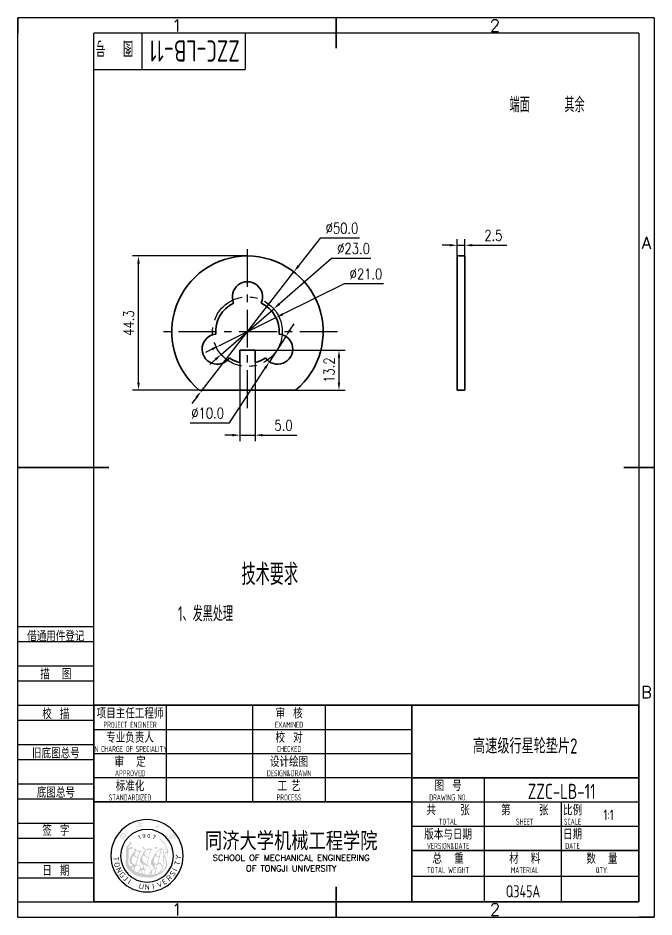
# Model space of a CAD drawing. Header units: millimetres. Extents: x -25 to 185, y -5 to 292.
import ezdxf
from ezdxf.enums import TextEntityAlignment as Align

# ---------------------------------------------------------------- set-up
doc = ezdxf.new("R2010")
doc.units = ezdxf.units.MM
doc.header["$LTSCALE"] = 10
doc.linetypes.add('CENTER', pattern=[2, 1.25, -0.25, 0.25, -0.25])
doc.layers.add('1轮廓实线层', color=7, linetype='Continuous', lineweight=35)
for name, color, linetype in [('2细线层', 4, 'Continuous'), ('3中心线层', 1, 'CENTER'), ('6文字层', 3, 'Continuous'), ('7标注层', 4, 'Continuous'), ('TK', 101, 'Continuous'), ('图框层', 7, 'Continuous')]:
    doc.layers.add(name, color=color, linetype=linetype)
doc.styles.add('PC_TEXTSTYLE', font='isocp.shx', dxfattribs={"width": 0.8, "bigfont": 'hzfs.shx'})
doc.styles.add('ST', font='romanc.shx', dxfattribs={"bigfont": 'st.shx'})
doc.styles.get("Standard").update_dxf_attribs({"font": 'isocp.shx', "width": 0.707, "bigfont": 'hztxt.shx'})
doc.styles.add('TH_GBDIM', font='romans.shx', dxfattribs={"width": 0.8, "bigfont": 'gbcbig.shx'})
doc.dimstyles.new('TH_GBDIM', dxfattribs={"dimtxt": 3.5, "dimasz": 2.5, "dimexe": 2, "dimexo": 0, "dimgap": 1.5, "dimtad": 1, "dimdec": 1, "dimzin": 0, "dimdsep": 46, "dimtxsty": 'TH_GBDIM', "dimcen": 2.5, "dimclrd": 130, "dimclre": 130, "dimclrt": 3, "dimadec": 0, "dimazin": 0, "dimtfac": 0.714286, "dimtdec": 1, "dimtmove": 0, "dimatfit": 3, "dimfxl": 1, "dimtzin": 0, "dimlwd": -1, "dimlwe": -1, "dimarcsym": 0})

# ---------------------------------------------------------------- blocks, each defined once
blk = doc.blocks.new('*D8')
at = {"layer": '7标注层', "color": 130}
for p, q in [((50.76, 213.37), (12.8, 213.37)), ((14.8, 171.57), (14.8, 210.87)), ((34.87, 169.07), (12.8, 169.07))]:
    blk.add_line(p, q, dxfattribs=at)
for points in [[(14.38, 210.87), (15.21, 210.87), (14.8, 213.37)], [(14.38, 171.57), (15.21, 171.57), (14.8, 169.07)]]:
    blk.add_solid(points, dxfattribs=at)
at = {"layer": 'Defpoints', "color": 0}
for p in [(14.8, 213.37), (50.76, 213.37), (34.87, 169.07)]:
    blk.add_point(p, dxfattribs=at)
at = {"layer": '7标注层', "color": 3, "insert": (11.55, 191.22), "char_height": 3.5, "attachment_point": 5, "rotation": 90, "style": 'TH_GBDIM'}
blk.add_mtext('44.3', dxfattribs=at)
blk = doc.blocks.new('*D9')
at = {"layer": '7标注层', "color": 130}
for p, q in [((74.76, 219.3), (67.62, 210.1)), ((87.73, 219.3), (74.76, 219.3)), ((35.43, 168.62), (66.09, 208.12)), ((33.9, 166.65), (32.36, 164.67))]:
    blk.add_line(p, q, dxfattribs=at)
for points in [[(67.29, 210.35), (67.95, 209.84), (66.09, 208.12)], [(33.57, 166.9), (34.23, 166.39), (35.43, 168.62)]]:
    blk.add_solid(points, dxfattribs=at)
at = {"layer": 'Defpoints', "color": 0}
for p in [(66.09, 208.12), (35.43, 168.62)]:
    blk.add_point(p, dxfattribs=at)
at = {"layer": '7标注层', "color": 3, "insert": (81.99, 222.55), "char_height": 3.5, "attachment_point": 5, "style": 'TH_GBDIM'}
blk.add_mtext('{∅50.0}{}{}', dxfattribs=at)
blk = doc.blocks.new('*D10')
at = {"layer": '7标注层', "color": 130}
for p, q in [((78.56, 212.57), (61.32, 197.56)), ((91.53, 212.57), (78.56, 212.57)), ((42.08, 180.82), (59.43, 195.92)), ((40.2, 179.18), (38.31, 177.54))]:
    blk.add_line(p, q, dxfattribs=at)
for points in [[(61.04, 197.88), (61.59, 197.25), (59.43, 195.92)], [(39.92, 179.5), (40.47, 178.87), (42.08, 180.82)]]:
    blk.add_solid(points, dxfattribs=at)
at = {"layer": 'Defpoints', "color": 0}
for p in [(59.43, 195.92), (42.08, 180.82)]:
    blk.add_point(p, dxfattribs=at)
at = {"layer": '7标注层', "color": 3, "insert": (85.8, 215.82), "char_height": 3.5, "attachment_point": 5, "style": 'TH_GBDIM'}
blk.add_mtext('{∅23.0}{}{}', dxfattribs=at)
blk = doc.blocks.new('*D11')
at = {"layer": '7标注层', "color": 130}
for p, q in [((82.68, 204.17), (62.41, 194.14)), ((95.64, 204.17), (82.68, 204.17)), ((41.35, 183.72), (60.17, 193.03)), ((39.11, 182.61), (36.87, 181.5))]:
    blk.add_line(p, q, dxfattribs=at)
for points in [[(62.22, 194.51), (62.59, 193.76), (60.17, 193.03)], [(38.92, 182.98), (39.29, 182.23), (41.35, 183.72)]]:
    blk.add_solid(points, dxfattribs=at)
at = {"layer": 'Defpoints', "color": 0}
for p in [(60.17, 193.03), (41.35, 183.72)]:
    blk.add_point(p, dxfattribs=at)
at = {"layer": '7标注层', "color": 3, "insert": (89.91, 207.42), "char_height": 3.5, "attachment_point": 5, "style": 'TH_GBDIM'}
blk.add_mtext('{∅21.0}{}{}', dxfattribs=at)
blk = doc.blocks.new('*D12')
at = {"layer": '7标注层', "color": 130}
for p, q in [((64.8, 188.91), (66.17, 191.01)), ((63.44, 186.81), (57.99, 178.43)), ((44.87, 158.23), (56.63, 176.33)), ((31.9, 158.23), (44.87, 158.23))]:
    blk.add_line(p, q, dxfattribs=at)
for points in [[(64.45, 189.14), (65.15, 188.68), (63.44, 186.81)], [(56.28, 176.56), (56.98, 176.11), (57.99, 178.43)]]:
    blk.add_solid(points, dxfattribs=at)
at = {"layer": 'Defpoints', "color": 0}
for p in [(63.44, 186.81), (57.99, 178.43)]:
    blk.add_point(p, dxfattribs=at)
at = {"layer": '7标注层', "color": 3, "insert": (37.63, 161.48), "char_height": 3.5, "attachment_point": 5, "style": 'TH_GBDIM'}
blk.add_mtext('{∅10.0}{}{}', dxfattribs=at)
blk = doc.blocks.new('*D13')
at = {"layer": '7标注层', "color": 130}
for p, q in [((50.76, 182.27), (82.98, 182.27)), ((80.98, 179.77), (80.98, 171.57)), ((66.65, 169.07), (82.98, 169.07))]:
    blk.add_line(p, q, dxfattribs=at)
for points in [[(80.56, 179.77), (81.39, 179.77), (80.98, 182.27)], [(80.56, 171.57), (81.39, 171.57), (80.98, 169.07)]]:
    blk.add_solid(points, dxfattribs=at)
at = {"layer": 'Defpoints', "color": 0}
for p in [(50.76, 182.27), (66.65, 169.07), (80.98, 169.07)]:
    blk.add_point(p, dxfattribs=at)
at = {"layer": '7标注层', "color": 3, "insert": (77.73, 175.67), "char_height": 3.5, "attachment_point": 5, "rotation": 90, "style": 'TH_GBDIM'}
blk.add_mtext('13.2', dxfattribs=at)
blk = doc.blocks.new('*D14')
at = {"layer": '7标注层', "color": 130}
for p, q in [((48.26, 178.17), (48.26, 152.18)), ((53.26, 178.17), (53.26, 152.18)), ((45.76, 154.18), (43.26, 154.18)), ((48.26, 154.18), (53.26, 154.18)), ((55.76, 154.18), (67.12, 154.18))]:
    blk.add_line(p, q, dxfattribs=at)
for points in [[(45.76, 154.6), (45.76, 153.77), (48.26, 154.18)], [(55.76, 154.6), (55.76, 153.77), (53.26, 154.18)]]:
    blk.add_solid(points, dxfattribs=at)
at = {"layer": 'Defpoints', "color": 0}
for p in [(48.26, 178.17), (53.26, 178.17), (53.26, 154.18)]:
    blk.add_point(p, dxfattribs=at)
at = {"layer": '7标注层', "color": 3, "insert": (62.69, 157.43), "char_height": 3.5, "attachment_point": 5, "style": 'TH_GBDIM'}
blk.add_mtext('5.0', dxfattribs=at)
blk = doc.blocks.new('PC_TITLE_BLOCK')
at = {"layer": 'TK'}
h = blk.add_hatch(color=256, dxfattribs=at)
h.paths.add_polyline_path([(-154.97, 22.33), (-154.91, 22.25), (-154.81, 22.21), (-154.7, 22.24), (-154.62, 22.29), (-154.57, 22.31), (-154.47, 22.22), (-154.35, 22.08), (-154.29, 22.03), (-154.21, 21.93), (-154.16, 21.9), (-154.05, 21.76), (-153.94, 21.65), (-153.85, 21.53), (-153.73, 21.41), (-153.67, 21.32), (-153.52, 21.18), (-153.59, 21.16), (-153.68, 21.13), (-153.62, 21.04), (-153.55, 20.98), (-153.44, 20.93), (-153.33, 20.92), (-153.27, 20.93), (-153.27, 21.06), (-153.3, 21.13), (-153.33, 21.18), (-153.41, 21.24), (-153.49, 21.34), (-153.54, 21.38), (-153.63, 21.47), (-153.7, 21.56), (-153.79, 21.64), (-153.87, 21.73), (-153.75, 21.73), (-153.64, 21.73), (-153.53, 21.73), (-153.58, 21.68), (-153.57, 21.66), (-153.33, 21.59), (-153.3, 21.57), (-153.18, 21.58), (-153.13, 21.57), (-153.07, 21.59), (-152.95, 21.57), (-152.9, 21.6), (-152.88, 21.65), (-152.88, 21.73), (-152.91, 21.77), (-153, 21.87), (-153.11, 21.97), (-153.14, 22), (-153.22, 22.05), (-153.28, 22.11), (-153.35, 22.13), (-153.4, 22.12), (-153.4, 22.18), (-153.38, 22.23), (-153.4, 22.27), (-153.46, 22.32), (-153.49, 22.38), (-153.53, 22.42), (-153.57, 22.45), (-153.61, 22.51), (-153.67, 22.53), (-153.74, 22.49), (-153.73, 22.44), (-153.8, 22.37), (-153.87, 22.35), (-153.9, 22.34), (-153.95, 22.33), (-154.07, 22.26), (-154.07, 22.2), (-154.02, 22.17), (-153.92, 22.23), (-153.83, 22.24), (-153.77, 22.26), (-153.63, 22.27), (-153.58, 22.24), (-153.55, 22.2), (-153.59, 22.12), (-153.72, 22.16), (-153.8, 22.13), (-153.88, 22.13), (-153.93, 22.11), (-154.01, 22.06), (-154.01, 22.01), (-153.98, 21.99), (-153.86, 21.95), (-153.81, 21.92), (-153.7, 21.91), (-153.57, 21.92), (-153.53, 21.94), (-153.46, 21.99), (-153.44, 22.02), (-153.42, 22.04), (-153.37, 22.02), (-153.3, 21.97), (-153.22, 21.92), (-153.18, 21.92), (-153.13, 21.86), (-153.13, 21.81), (-153.14, 21.77), (-153.2, 21.73), (-153.32, 21.75), (-153.35, 21.74), (-153.37, 21.76), (-153.36, 21.83), (-153.35, 21.85), (-153.36, 21.88), (-153.51, 21.82), (-153.69, 21.81), (-153.9, 21.76), (-153.93, 21.8), (-154.04, 21.88), (-154.13, 21.97), (-154.18, 22.05), (-154.25, 22.15), (-154.33, 22.26), (-154.14, 22.38), (-153.93, 22.5), (-153.87, 22.55), (-153.71, 22.62), (-153.7, 22.65), (-153.68, 22.72), (-153.69, 22.75), (-153.75, 22.76), (-153.84, 22.71), (-154.04, 22.59), (-154.22, 22.44), (-154.31, 22.38), (-154.38, 22.32), (-154.45, 22.38), (-154.4, 22.41), (-154.37, 22.44), (-154.39, 22.55), (-154.47, 22.63), (-154.49, 22.66), (-154.52, 22.65), (-154.54, 22.6), (-154.64, 22.53), (-154.76, 22.49), (-154.86, 22.45), (-154.93, 22.39)])
h.paths.add_polyline_path([(-154.41, 21.08), (-154.38, 21.13), (-154.37, 21.2), (-154.22, 21.19), (-154.14, 21.18), (-154.07, 21.2), (-154.04, 21.28), (-154.05, 21.36), (-154.08, 21.43), (-154.12, 21.49), (-154.21, 21.54), (-154.24, 21.57), (-154.35, 21.65), (-154.42, 21.73), (-154.48, 21.81), (-154.53, 21.86), (-154.58, 21.88), (-154.65, 21.84), (-154.72, 21.8), (-154.75, 21.75), (-154.73, 21.71), (-154.67, 21.66), (-154.6, 21.64), (-154.47, 21.55), (-154.32, 21.45), (-154.31, 21.41), (-154.37, 21.35), (-154.41, 21.32), (-154.52, 21.31), (-154.59, 21.27), (-154.69, 21.37), (-154.77, 21.43), (-154.82, 21.5), (-154.86, 21.54), (-154.91, 21.61), (-154.98, 21.68), (-155.07, 21.71), (-155.11, 21.69), (-155.1, 21.59), (-155.05, 21.48), (-154.94, 21.41), (-154.83, 21.34), (-154.72, 21.21), (-154.65, 21.13), (-154.69, 21.07), (-154.79, 20.99), (-154.91, 20.95), (-155.03, 20.95), (-155.2, 21.03), (-155.23, 21.07), (-155.33, 21.26), (-155.34, 21.27), (-155.41, 21.1), (-155.47, 21.05), (-155.36, 20.94), (-155.24, 20.88), (-155.08, 20.81), (-154.95, 20.77), (-154.76, 20.78), (-154.66, 20.85), (-154.55, 20.96), (-154.38, 20.77), (-154.34, 20.7), (-154.28, 20.65), (-154.23, 20.67), (-154.16, 20.77), (-154.18, 20.83), (-154.27, 20.92), (-154.37, 21.04)])
h.paths.add_polyline_path([(-158.63, 24.05), (-158.62, 24.13), (-158.65, 24.27), (-158.71, 24.35), (-158.77, 24.4), (-158.83, 24.42), (-158.89, 24.42), (-158.94, 24.3), (-158.93, 24.23), (-158.92, 24.09), (-158.84, 23.97), (-158.8, 23.95), (-158.68, 23.97), (-158.66, 24)])
h.paths.add_polyline_path([(-159.69, 24.57), (-159.78, 24.54), (-159.83, 24.52), (-159.86, 24.51), (-159.86, 24.49), (-159.83, 24.46), (-159.76, 24.46), (-159.65, 24.46), (-159.46, 24.5), (-159.35, 24.5), (-159.24, 24.55), (-159.12, 24.65), (-159.04, 24.73), (-158.93, 24.83), (-158.87, 24.79), (-158.65, 24.7), (-158.61, 24.67), (-158.5, 24.65), (-158.43, 24.63), (-158.37, 24.64), (-158.33, 24.7), (-158.32, 24.73), (-158.33, 24.77), (-158.37, 24.8), (-158.44, 24.82), (-158.58, 24.87), (-158.71, 24.91), (-158.78, 24.96), (-158.82, 24.98), (-158.75, 25.04), (-158.67, 25.14), (-158.56, 25.24), (-158.45, 25.33), (-158.35, 25.39), (-158.31, 25.43), (-158.29, 25.5), (-158.29, 25.57), (-158.32, 25.61), (-158.35, 25.64), (-158.43, 25.62), (-158.47, 25.63), (-158.56, 25.59), (-158.79, 25.36), (-158.87, 25.27), (-159.02, 25.09), (-159.15, 25.14), (-159.4, 25.23), (-159.44, 25.23), (-159.5, 25.21), (-159.58, 25.2), (-159.62, 25.18), (-159.63, 25.14), (-159.6, 25.1), (-159.56, 25.08), (-159.47, 25.08), (-159.37, 25.04), (-159.17, 24.96), (-159.29, 24.84), (-159.46, 24.72), (-159.6, 24.64)])
h.paths.add_polyline_path([(-166.11, 24.97), (-166.1, 24.99), (-166.06, 24.99), (-165.99, 24.93), (-165.92, 24.79), (-165.9, 24.66), (-165.85, 24.43), (-165.77, 24.15), (-165.74, 23.99), (-165.71, 23.9), (-165.71, 23.81), (-165.74, 23.72), (-165.8, 23.71), (-165.86, 23.78), (-165.91, 23.86), (-165.94, 23.94), (-165.93, 24.05), (-165.92, 24.19), (-165.98, 24.44), (-166.02, 24.65), (-166.06, 24.74), (-166.08, 24.87)])
h.paths.add_polyline_path([(-166.1, 25.83), (-166.15, 25.79), (-166.17, 25.75), (-166.15, 25.69), (-166.06, 25.57), (-166.01, 25.55), (-165.96, 25.57), (-165.92, 25.64), (-165.94, 25.71), (-165.99, 25.76)])
h.paths.add_polyline_path([(-165.18, 25.17), (-165.18, 25.27), (-165.21, 25.37), (-165.13, 25.5), (-165.05, 25.58), (-165.01, 25.45), (-165.01, 25.34), (-165.06, 25.28), (-165.01, 25.23), (-164.95, 25.25), (-164.91, 25.31), (-164.86, 25.42), (-164.85, 25.57), (-164.86, 25.65), (-164.92, 25.77), (-164.94, 25.77), (-164.96, 25.76), (-164.96, 25.85), (-164.93, 25.92), (-164.91, 26.02), (-164.87, 26.09), (-164.83, 26.17), (-164.79, 26.23), (-164.79, 26.29), (-164.86, 26.27), (-165.05, 26.2), (-165.1, 26.19), (-165.09, 26.26), (-165.08, 26.32), (-165.1, 26.38), (-165.13, 26.39), (-165.3, 26.32), (-165.36, 26.31), (-165.41, 26.28), (-165.42, 26.17), (-165.46, 26.08), (-165.48, 25.98), (-165.51, 25.94), (-165.51, 25.9), (-165.57, 25.84), (-165.57, 25.8), (-165.52, 25.8), (-165.43, 25.89), (-165.3, 26.03), (-165.17, 26.12), (-165.07, 26.14), (-165.04, 26.09), (-165.08, 25.93), (-165.08, 25.86), (-165.11, 25.79), (-165.1, 25.71), (-165.08, 25.65), (-165.06, 25.6), (-165.19, 25.49), (-165.25, 25.44), (-165.29, 25.53), (-165.36, 25.57), (-165.45, 25.55), (-165.51, 25.52), (-165.54, 25.45), (-165.42, 25.46), (-165.38, 25.42), (-165.36, 25.35), (-165.49, 25.13), (-165.57, 24.9), (-165.62, 24.72), (-165.62, 24.63), (-165.57, 24.6), (-165.51, 24.6), (-165.43, 24.64), (-165.33, 24.76), (-165.22, 24.96)])
h.paths.add_polyline_path([(-164.75, 25.85), (-164.82, 25.83), (-164.85, 25.83), (-164.9, 25.81), (-164.86, 25.87), (-164.8, 25.92), (-164.67, 26.07), (-164.65, 26.09), (-164.63, 26.14), (-164.57, 26.17), (-164.54, 26.16), (-164.54, 26.09), (-164.57, 26.02), (-164.58, 25.97), (-164.65, 25.89), (-164.65, 25.85), (-164.6, 25.74), (-164.54, 25.65), (-164.5, 25.63), (-164.44, 25.65), (-164.41, 25.69), (-164.37, 25.71), (-164.37, 25.64), (-164.39, 25.58), (-164.39, 25.53), (-164.43, 25.49), (-164.49, 25.48), (-164.54, 25.5), (-164.61, 25.56), (-164.68, 25.68)])
h.paths.add_polyline_path([(-165.31, 25.08), (-165.35, 25.01), (-165.36, 24.97), (-165.41, 24.95), (-165.43, 25.01), (-165.38, 25.15), (-165.35, 25.21)], flags=16)
h.paths.add_polyline_path([(-166.09, 25.37), (-166.11, 25.42), (-166.1, 25.44), (-166.07, 25.46), (-165.95, 25.35), (-165.93, 25.31), (-165.94, 25.28), (-165.98, 25.24), (-165.98, 25.21), (-166.01, 25.15), (-166.05, 25.11), (-166.09, 25.1), (-166.12, 25.13), (-166.12, 25.19), (-166.1, 25.27)])
h.paths.add_polyline_path([(-164.04, 25.2), (-164.13, 25.32), (-164.24, 25.35), (-164.32, 25.38), (-164.42, 25.34), (-164.48, 25.28), (-164.47, 25.15), (-164.49, 25.06), (-164.56, 24.89), (-164.62, 25.05), (-164.68, 25.08), (-164.74, 25.06), (-164.81, 25.03), (-164.82, 24.97), (-164.94, 24.85), (-164.93, 24.95), (-164.95, 25.03), (-165, 25.08), (-165.03, 25.08), (-165.07, 25.03), (-165.1, 24.94), (-165.1, 24.85), (-165.08, 24.75), (-165.08, 24.65), (-165.05, 24.53), (-164.99, 24.39), (-164.93, 24.34), (-164.89, 24.3), (-164.87, 24.31), (-164.82, 24.36), (-164.81, 24.4), (-164.88, 24.58), (-164.91, 24.68), (-164.91, 24.76), (-164.86, 24.82), (-164.8, 24.86), (-164.72, 24.81), (-164.66, 24.73), (-164.6, 24.7), (-164.57, 24.7), (-164.56, 24.76), (-164.51, 24.82), (-164.49, 24.91), (-164.45, 24.97), (-164.46, 25.05), (-164.43, 25.15), (-164.37, 25.22), (-164.32, 25.22), (-164.25, 25.18), (-164.2, 25.1), (-164.15, 24.95), (-164.13, 24.83), (-164.14, 24.68), (-164.18, 24.51), (-164.08, 24.66), (-164.03, 24.82), (-163.98, 24.97), (-163.98, 25.08)])
h.paths.add_polyline_path([(-164.23, 25.76), (-164.3, 25.77), (-164.36, 25.75), (-164.42, 25.77), (-164.5, 25.81), (-164.47, 25.89), (-164.47, 25.96), (-164.4, 26.04), (-164.3, 26.08), (-164.27, 26.09), (-164.24, 26.06), (-164.24, 26.01), (-164.32, 25.86), (-164.28, 25.86), (-164.04, 25.88), (-163.95, 25.88), (-163.69, 25.95), (-163.57, 26), (-163.6, 25.87), (-163.64, 25.82), (-163.68, 25.75), (-163.72, 25.73), (-163.95, 25.75), (-164.08, 25.74)])
h.paths.add_polyline_path([(-170.32, 21.92), (-170.32, 21.96), (-170.37, 22.02), (-170.47, 21.99), (-170.54, 21.92), (-170.59, 21.87), (-170.62, 21.84), (-170.65, 21.77), (-170.63, 21.72), (-170.58, 21.68), (-170.46, 21.73), (-170.38, 21.82), (-170.34, 21.89)], flags=17)
h.paths.add_polyline_path([(-171.02, 21.59), (-171.05, 21.67), (-171, 21.73), (-170.77, 22.04), (-170.74, 22.09), (-170.66, 22.17), (-170.58, 22.27), (-170.55, 22.33), (-170.49, 22.41), (-170.42, 22.46), (-170.36, 22.47), (-170.25, 22.48), (-170.18, 22.48), (-170.09, 22.43), (-169.89, 22.29), (-169.7, 22.14), (-169.6, 22.02), (-169.54, 21.94), (-169.5, 21.85), (-169.47, 21.78), (-169.49, 21.7), (-169.53, 21.62), (-169.63, 21.55), (-169.36, 21.46), (-169.32, 21.57), (-169.33, 21.77), (-169.33, 21.89), (-169.4, 22.04), (-169.49, 22.21), (-169.64, 22.37), (-169.8, 22.51), (-169.95, 22.64), (-170.12, 22.74), (-170.26, 22.8), (-170.39, 22.8), (-170.48, 22.79), (-170.58, 22.74), (-170.66, 22.65), (-170.68, 22.51), (-170.74, 22.43), (-170.83, 22.32), (-170.9, 22.18), (-170.94, 22.14), (-170.99, 22.08), (-171.05, 22.04), (-171.14, 21.97), (-171.17, 21.91), (-171.2, 21.86), (-171.23, 21.83), (-171.29, 21.83), (-171.36, 21.81), (-171.43, 21.68), (-171.4, 21.62), (-171.29, 21.47), (-171.08, 21.22), (-170.78, 20.92), (-170.55, 20.69), (-170.39, 20.53), (-170.33, 20.49), (-170.27, 20.47), (-170.18, 20.47), (-170.13, 20.48), (-170.09, 20.51), (-170.07, 20.55), (-170.1, 20.58), (-170.16, 20.65), (-170.29, 20.77), (-170.64, 21.12), (-170.82, 21.32)])
h.paths.add_polyline_path([(-170.15, 21.16), (-170.06, 21.25), (-170.05, 21.3), (-170.08, 21.35), (-170.11, 21.35), (-170.22, 21.43), (-170.16, 21.5), (-170.09, 21.44), (-170.01, 21.42), (-169.93, 21.42), (-169.9, 21.44), (-169.86, 21.5), (-169.87, 21.58), (-169.86, 21.62), (-169.84, 21.71), (-169.84, 21.76), (-169.95, 21.74), (-170.01, 21.73), (-170.13, 21.82), (-170.16, 21.74), (-170.22, 21.67), (-170.31, 21.56), (-170.34, 21.48), (-170.37, 21.49), (-170.42, 21.45), (-170.47, 21.34), (-170.46, 21.3), (-170.37, 21.23), (-170.27, 21.16), (-170.2, 21.14)], flags=17)
edge = h.paths.add_edge_path()
edge.add_line((-168.19, 19.7), (-168.21, 20.01))
h = blk.add_hatch(color=256, dxfattribs=at)
h.paths.add_polyline_path([(-155.34, 16.67), (-155.35, 16.87), (-155.39, 17.23), (-155.67, 17.44), (-155.8, 17.73), (-155.9, 18.12), (-156.08, 18.57), (-156.23, 18.86), (-156.45, 19.26), (-156.9, 19.76), (-157.17, 20.06), (-157.51, 20.26), (-157.66, 20.51), (-158.04, 20.82), (-158.36, 20.94), (-158.45, 20.85), (-158.43, 20.83), (-157.97, 20.46), (-157.64, 20.14), (-157.18, 19.73), (-156.79, 19.3), (-156.47, 18.88), (-156.21, 18.44), (-156.16, 18.17), (-156.02, 17.86), (-156.09, 17.57), (-156.35, 17.45), (-156.73, 17.16), (-157, 16.85), (-157.13, 16.45), (-157.19, 15.81), (-157.16, 15.49), (-157.12, 15.07), (-157.07, 14.56), (-157.14, 14.23), (-156.99, 13.52), (-157.04, 12.94), (-157.02, 12.84), (-157.04, 12.53), (-157.05, 12.37), (-157.05, 12.2), (-157.2, 12.02), (-157.31, 12.03), (-157.4, 12.12), (-157.66, 12.59), (-157.9, 12.91), (-158.62, 12.82), (-158.57, 13.22), (-158.52, 13.59), (-158.44, 13.9), (-158.16, 14.81), (-158.03, 15.66), (-157.92, 15.97), (-157.83, 16.15), (-157.73, 16.43), (-157.79, 16.64), (-157.76, 16.67), (-157.66, 16.78), (-157.69, 16.87), (-157.58, 17.16), (-157.37, 17.37), (-157.53, 17.68), (-158.03, 17.58), (-158.39, 17.34), (-158.83, 16.95), (-159.16, 16.7), (-159.62, 16.12), (-160.03, 15.45), (-160.27, 14.96), (-160.53, 14.47), (-160.81, 14.07), (-161.01, 13.49), (-161.08, 13.04), (-161.05, 12.99), (-161.03, 12.57), (-160.9, 12.05), (-160.58, 11.93), (-160.47, 11.64), (-160.31, 11.46), (-160.22, 11.26), (-160.13, 11.1), (-160.3, 10.9), (-160.54, 10.6), (-160.77, 10.42), (-160.99, 10.39), (-161.14, 10.76), (-161.48, 11.57), (-161.95, 11.98), (-162.31, 12.21), (-162.36, 12.46), (-161.98, 13.64), (-161.67, 14.94), (-161.47, 15.66), (-161.39, 15.97), (-161.17, 16.71), (-161.22, 17.09), (-161.08, 17.13), (-160.83, 17.18), (-160.63, 17.35), (-160.74, 17.61), (-161.07, 17.59), (-161.37, 17.57), (-161.71, 17.64), (-162.27, 17.54), (-162.86, 17.33), (-162.81, 17.32), (-163.22, 16.87), (-163.35, 16.71), (-163.68, 16.26), (-163.93, 15.71), (-164.11, 15.35), (-164.43, 14.76), (-164.68, 14.19), (-164.71, 13.76), (-164.68, 13.27), (-164.44, 12.78), (-164.08, 12.72), (-164.03, 12.57), (-163.94, 12.37), (-163.84, 12), (-163.81, 11.63), (-163.81, 11.44), (-163.96, 11.1), (-164.37, 11.03), (-164.5, 11.28), (-164.59, 11.71), (-164.85, 12.13), (-165.49, 12.23), (-165.81, 12.28), (-165.91, 12.5), (-165.81, 12.91), (-165.59, 13.5), (-165.45, 13.99), (-165.22, 14.8), (-164.99, 15.51), (-164.71, 16.46), (-164.27, 16.55), (-164.08, 16.64), (-164.13, 16.81), (-164.57, 16.94), (-165.44, 16.95), (-165.82, 16.95), (-166, 17.38), (-166.27, 17.66), (-166.7, 17.51), (-166.59, 17.18), (-166.33, 16.86), (-166.47, 16.61), (-166.86, 16.37), (-167.28, 15.82), (-167.61, 15.3), (-167.78, 14.91), (-168.04, 14.27), (-168.13, 13.87), (-168.13, 13.37), (-168.1, 12.99), (-168.02, 12.72), (-167.76, 12.55), (-167.5, 12.4), (-167.22, 12.19), (-167.19, 11.95), (-167.38, 11.8), (-167.8, 11.77), (-168.01, 11.63), (-168.19, 11.96), (-168.62, 12.86), (-168.6, 13.66), (-168.44, 14.88), (-168.43, 14.86), (-168.46, 15.73), (-168.47, 16.51), (-168.37, 16.98), (-168.18, 17.35), (-168.15, 17.39), (-167.91, 17.61), (-167.83, 17.63), (-167.62, 17.55), (-167.28, 17.34), (-167.27, 17.34), (-167.1, 17.52), (-167.19, 17.99), (-167.44, 18.19), (-168.08, 18.04), (-168.35, 17.7), (-168.63, 17.68), (-168.57, 17.96), (-168.39, 18.35), (-168.1, 18.67), (-167.74, 18.98), (-167.52, 19.39), (-167.69, 19.73), (-168.21, 20.01), (-168.19, 19.7), (-168.04, 19.51), (-168.15, 19.26), (-168.35, 19.02), (-168.76, 18.71), (-169.1, 18.35), (-169.28, 17.96), (-169.35, 17.08), (-169.28, 16.11), (-169.35, 14.85), (-169.45, 12.36), (-169.31, 11.95), (-168.92, 11.15), (-168.28, 10.44), (-167.62, 9.9), (-167.38, 9.57), (-166.73, 9.07), (-166.49, 9.01), (-166.13, 8.83), (-165.87, 8.69), (-165.32, 8.5), (-164.79, 8.37), (-164.38, 8.26), (-164, 8.18), (-163.81, 8.07), (-163.25, 8.09), (-162.75, 8.06), (-162.38, 8.09), (-161.99, 8.06), (-161.6, 8.05), (-161.18, 8.04), (-160.67, 8.14), (-159.93, 8.3), (-159.62, 8.41), (-159.18, 8.62), (-158.91, 8.62), (-158.74, 8.82), (-158.38, 8.97), (-158.08, 9.21), (-157.7, 9.44), (-157.46, 9.53), (-157.21, 9.81), (-157.03, 10.07), (-156.99, 10.07), (-156.54, 10.51), (-156.34, 10.75), (-156.17, 10.99), (-156, 11.36), (-155.99, 11.37), (-155.84, 11.67), (-155.72, 12.34), (-155.8, 13.04), (-155.91, 13.57), (-156.09, 14.02), (-156.31, 14.7), (-156.41, 15.08), (-156.44, 15.36), (-156.39, 15.51), (-156.36, 15.82), (-156.24, 16.11), (-156.04, 16.22), (-155.88, 16.27), (-155.71, 16.23), (-155.58, 15.92), (-155.62, 15.59), (-155.57, 15.16), (-155.53, 15.11), (-155.43, 15.54), (-155.46, 15.98), (-155.48, 16.49)])
h.paths.add_polyline_path([(-156.03, 16.6), (-156.46, 16.23), (-156.52, 16.06), (-156.57, 15.76), (-156.68, 15.51), (-156.62, 15.15), (-156.63, 14.84), (-156.73, 14.7), (-156.86, 14.56), (-156.84, 14.71), (-156.84, 14.77), (-156.83, 15.11), (-156.93, 15.39), (-156.94, 15.49), (-157.02, 15.56), (-156.94, 15.7), (-156.94, 15.98), (-156.84, 16.16), (-156.83, 16.11), (-156.72, 16.23), (-156.91, 16.47), (-156.83, 16.73), (-156.7, 16.95), (-156.5, 17.18), (-156.28, 17.3), (-156.01, 17.35), (-155.87, 17.23), (-155.77, 16.94)], flags=16)
h.paths.add_polyline_path([(-157.84, 16.83), (-158.07, 16.43), (-158.1, 16.13), (-158.25, 15.69), (-158.26, 15.43), (-158.34, 15.3), (-158.56, 15.1), (-159.07, 15.12), (-159.35, 15.54), (-159.39, 15.99), (-158.99, 16.58), (-158.62, 16.91), (-158.26, 17.12), (-157.97, 17.17), (-157.87, 16.98)], flags=16)
h.paths.add_polyline_path([(-156.63, 14.61), (-156.57, 14.51), (-156.48, 14.23), (-156.36, 13.95), (-156.33, 13.68), (-156.23, 13.33), (-156.18, 13.07), (-156.14, 12.72), (-156.11, 12.35), (-156.09, 12.13), (-156.27, 11.71), (-156.43, 11.31), (-156.64, 10.99), (-156.86, 10.63), (-157.06, 10.46), (-157.28, 10.2), (-157.46, 10.11), (-157.65, 10.03), (-157.77, 10.12), (-157.75, 10.2), (-157.62, 10.29), (-157.47, 10.54), (-157.4, 10.68), (-157.26, 10.93), (-157.17, 11.09), (-157.09, 11.19), (-157.11, 11.42), (-157, 11.56), (-156.99, 11.73), (-156.87, 12.03), (-156.85, 12.22), (-156.85, 12.54), (-156.82, 12.77), (-156.76, 12.98), (-156.79, 13.25), (-156.73, 13.59), (-156.74, 13.66), (-156.87, 14.04), (-156.84, 14.2), (-156.87, 14.5), (-156.75, 14.59)], flags=16)
h.paths.add_polyline_path([(-158.52, 14.82), (-158.51, 14.6), (-158.55, 14.26), (-158.67, 14.12), (-158.64, 13.9), (-158.78, 13.54), (-158.91, 12.95), (-158.89, 12.72), (-159.3, 12.6), (-159.68, 12.62), (-159.97, 12.75), (-160.09, 13.06), (-160.12, 13.39), (-160.18, 13.79), (-160.05, 14.17), (-160.13, 14.38), (-160.04, 14.43), (-159.9, 14.73), (-159.76, 15.04), (-159.61, 15.14), (-159.21, 14.93), (-158.93, 14.88), (-158.61, 14.89)], flags=16)
h.paths.add_polyline_path([(-157.92, 12.45), (-157.71, 12.16), (-157.53, 11.85), (-157.24, 11.79), (-157.17, 11.55), (-157.19, 11.48), (-157.39, 11.19), (-157.48, 11.08), (-157.61, 10.9), (-157.72, 10.6), (-157.97, 10.29), (-158.25, 10), (-158.53, 9.7), (-158.94, 9.42), (-159.19, 9.28), (-159.51, 9.24), (-159.64, 9.37), (-159.55, 9.65), (-159.49, 9.91), (-159.45, 10.25), (-159.34, 10.63), (-159.28, 10.88), (-159.16, 11.15), (-159.08, 11.51), (-159.1, 11.52), (-158.92, 11.94), (-159.12, 12.03), (-159.22, 11.78), (-159.26, 11.6), (-159.37, 11.27), (-159.55, 11.19), (-159.71, 11.29), (-159.88, 11.32), (-159.85, 11.41), (-159.92, 11.58), (-159.85, 11.64), (-159.87, 11.82), (-159.83, 12.05), (-159.63, 12.26), (-159.37, 12.32), (-159.11, 12.16), (-158.79, 12.27), (-158.43, 12.45), (-158.1, 12.49)], flags=16)
h.paths.add_polyline_path([(-161.29, 16.98), (-161.37, 16.82), (-161.38, 16.71), (-161.56, 16.17), (-161.72, 15.56), (-161.83, 15.13), (-161.89, 14.79), (-161.97, 14.72), (-162.13, 14.74), (-162.39, 14.84), (-162.7, 15.07), (-162.94, 15.35), (-163.22, 15.69), (-163.31, 15.98), (-163.34, 16.05), (-163.51, 16.09), (-163.6, 16.15), (-163.5, 16.22), (-163.34, 16.15), (-163.25, 16.21), (-163.1, 16.37), (-162.84, 16.71), (-162.7, 16.95), (-162.61, 17.12), (-162.31, 17.14), (-162.01, 17.24), (-161.64, 17.26), (-161.38, 17.2)], flags=16)
h.paths.add_polyline_path([(-162.05, 14.45), (-162.04, 14.25), (-162.12, 13.94), (-162.24, 13.51), (-162.37, 13.13), (-162.55, 12.59), (-162.91, 12.65), (-163.24, 12.88), (-163.61, 13.24), (-163.75, 13.57), (-163.82, 13.94), (-163.96, 14.19), (-163.94, 14.53), (-163.87, 14.83), (-163.88, 15.08), (-163.68, 15.31), (-163.53, 15.27), (-163.24, 15.12), (-162.77, 14.87), (-162.52, 14.72)], flags=16)
h.paths.add_polyline_path([(-159.56, 10.85), (-159.62, 10.53), (-159.69, 10.27), (-159.68, 10.05), (-159.8, 9.82), (-159.77, 9.64), (-159.87, 9.47), (-159.91, 9.24), (-160.01, 9.15), (-160.2, 9.03), (-160.54, 9.02), (-160.79, 9.2), (-160.75, 9.47), (-160.78, 9.7), (-160.86, 9.82), (-160.78, 10.16), (-160.57, 10.24), (-160.47, 10.44), (-160.16, 10.75), (-160.15, 10.9), (-159.79, 10.94)], flags=16)
h.paths.add_polyline_path([(-161.61, 11.47), (-161.49, 11.19), (-161.41, 10.89), (-161.25, 10.47), (-161.16, 10.13), (-161.24, 9.95), (-161.45, 9.76), (-161.7, 9.6), (-161.88, 9.36), (-161.92, 9.03), (-161.99, 9.01), (-162.32, 9.02), (-162.76, 9.05), (-163.22, 9.18), (-163.24, 9.46), (-163.17, 9.63), (-163.09, 9.93), (-163.02, 10.42), (-162.9, 10.69), (-162.7, 11.41), (-162.63, 11.69), (-162.51, 11.86), (-162.28, 11.86), (-162.14, 11.73), (-161.95, 11.69), (-161.84, 11.62)], flags=16)
h.paths.add_polyline_path([(-162.59, 11.99), (-162.71, 11.88), (-162.67, 11.72), (-162.79, 11.51), (-162.92, 11.3), (-162.89, 11.18), (-162.92, 11.01), (-163.03, 10.97), (-163.05, 10.86), (-163.08, 10.79), (-163.29, 10.92), (-163.45, 11.12), (-163.4, 11.27), (-163.46, 11.44), (-163.46, 11.55), (-163.52, 11.72), (-163.58, 11.88), (-163.73, 12.1), (-163.65, 12.28), (-163.39, 12.37), (-163.13, 12.33), (-163.05, 12.25), (-162.75, 12.12)], flags=16)
h.paths.add_polyline_path([(-161.07, 9.43), (-161.02, 9.23), (-160.94, 9.07), (-160.99, 9.01), (-161.13, 8.99), (-161.33, 8.98), (-161.62, 9.06), (-161.66, 9.22), (-161.58, 9.37), (-161.46, 9.39), (-161.37, 9.44), (-161.21, 9.51)], flags=16)
h.paths.add_polyline_path([(-164.98, 16.32), (-165.02, 16.15), (-165.12, 15.82), (-165.23, 15.54), (-165.27, 15.34), (-165.48, 14.99), (-165.61, 14.89), (-165.91, 14.86), (-166.18, 15.05), (-166.38, 15.32), (-166.45, 15.55), (-166.42, 15.92), (-166.27, 16.27), (-166.13, 16.5), (-166.01, 16.62), (-166.03, 16.67), (-165.96, 16.77), (-165.8, 16.81), (-165.58, 16.7), (-165.29, 16.58), (-165.04, 16.48), (-165.03, 16.37)], flags=16)
h.paths.add_polyline_path([(-163.16, 10.28), (-163.24, 10.1), (-163.16, 10.01), (-163.24, 9.9), (-163.4, 9.56), (-163.45, 9.28), (-163.68, 9.17), (-163.84, 9.35), (-163.88, 9.56), (-164.01, 9.85), (-164.11, 10.03), (-164.26, 10.38), (-164.17, 10.47), (-164.12, 10.65), (-163.91, 10.65), (-163.61, 10.61), (-163.37, 10.46)], flags=16)
h.paths.add_polyline_path([(-165.58, 14.27), (-165.72, 14.14), (-165.8, 13.87), (-165.92, 13.46), (-166.04, 12.94), (-166.12, 12.8), (-166.25, 12.45), (-166.38, 12.21), (-166.57, 12.3), (-166.73, 12.43), (-166.96, 12.59), (-167.21, 12.79), (-167.22, 12.94), (-167.41, 13.16), (-167.47, 13.46), (-167.51, 13.76), (-167.37, 14.02), (-167.41, 14.14), (-167.36, 14.28), (-167.21, 14.63), (-167.23, 14.73), (-167.12, 14.84), (-167.04, 15.06), (-166.83, 15.06), (-166.73, 15.15), (-166.59, 15.07), (-166.46, 14.95), (-166.28, 14.83), (-166.21, 14.65), (-166.19, 14.7), (-166.11, 14.65), (-165.67, 14.58)], flags=16)
h.paths.add_polyline_path([(-164.81, 11.75), (-164.74, 11.45), (-164.72, 11.22), (-164.69, 10.92), (-164.83, 10.77), (-165, 10.49), (-165.28, 10.08), (-165.45, 9.86), (-165.51, 9.79), (-165.81, 9.8), (-166.18, 10.06), (-166.44, 10.17), (-166.52, 10.41), (-166.48, 10.78), (-166.36, 11.1), (-166.28, 11.58), (-166.17, 11.8), (-166, 11.9), (-165.79, 11.97), (-165.69, 12), (-165.48, 12.05), (-165.05, 12)], flags=16)
h.paths.add_polyline_path([(-164.37, 10.11), (-164.32, 9.86), (-164.2, 9.77), (-164.22, 9.59), (-164.13, 9.48), (-164.25, 9.39), (-164.55, 9.41), (-164.82, 9.48), (-165.02, 9.66), (-165.05, 9.83), (-164.89, 10.05), (-164.87, 10.13), (-164.67, 10.28), (-164.49, 10.24)], flags=16)
h.paths.add_polyline_path([(-166.66, 11.34), (-166.65, 11.17), (-166.74, 11.05), (-166.73, 10.9), (-166.82, 10.72), (-166.97, 10.65), (-167.07, 10.75), (-167.35, 11), (-167.49, 11.24), (-167.37, 11.34), (-167.24, 11.46), (-167.01, 11.43), (-166.81, 11.45)], flags=16)
h.paths.add_polyline_path([(-159.23, 17.58), (-159.07, 17.65), (-158.92, 17.77), (-158.91, 17.84), (-158.99, 17.97), (-159.22, 18.08), (-159.37, 18.13), (-159.59, 18.15), (-159.75, 18.02), (-159.8, 17.82), (-159.69, 17.72), (-159.5, 17.63)], flags=17)
h.paths.add_polyline_path([(-163.02, 17.49), (-163.09, 17.65), (-163.19, 17.73), (-163.32, 17.95), (-163.47, 18.06), (-163.65, 18.18), (-163.82, 18.08), (-163.91, 18.03), (-163.97, 17.87), (-163.93, 17.69), (-163.83, 17.66), (-163.73, 17.64), (-163.48, 17.58), (-163.46, 17.54), (-163.41, 17.49), (-163.31, 17.46), (-163.16, 17.35), (-163.04, 17.39)], flags=17)
h.paths.add_polyline_path([(-160.61, 18.16), (-160.54, 18.11), (-160.51, 18.05), (-160.49, 18.04), (-160.44, 17.97), (-160.4, 18.02), (-160.46, 18.14), (-160.46, 18.27), (-160.56, 18.28), (-160.63, 18.23)], flags=17)
edge = h.paths.add_edge_path()
edge.add_line((-165.32, 20.26), (-164.17, 20.77))
edge.add_line((-164.17, 20.77), (-164.9, 22.42))
edge.add_line((-164.9, 22.42), (-166.05, 21.91))
edge.add_line((-166.05, 21.91), (-165.32, 20.26))
edge.add_line((-164.16, 20.79), (-162.4, 21.06))
edge.add_line((-162.4, 21.06), (-162.67, 22.87))
edge.add_line((-162.67, 22.87), (-164.44, 22.6))
edge.add_line((-164.44, 22.6), (-164.16, 20.79))
edge.add_line((-162.64, 21.05), (-160.88, 20.86))
edge.add_line((-160.88, 20.86), (-160.67, 22.67))
edge.add_line((-160.67, 22.67), (-162.44, 22.87))
edge.add_line((-162.44, 22.87), (-162.64, 21.05))
edge.add_line((-161.09, 20.94), (-159.46, 20.29))
edge.add_line((-159.46, 20.29), (-158.81, 21.94))
edge.add_line((-158.81, 21.94), (-160.44, 22.58))
edge.add_line((-160.44, 22.58), (-161.09, 20.94))
edge = h.paths.add_edge_path(flags=16)
edge.add_line((-165.32, 20.26), (-164.17, 20.77))
edge.add_line((-164.17, 20.77), (-164.9, 22.42))
edge.add_line((-164.9, 22.42), (-166.05, 21.91))
edge.add_line((-166.05, 21.91), (-165.32, 20.26))
edge.add_line((-164.16, 20.79), (-162.4, 21.06))
edge.add_line((-162.4, 21.06), (-162.67, 22.87))
edge.add_line((-162.67, 22.87), (-164.44, 22.6))
edge.add_line((-164.44, 22.6), (-164.16, 20.79))
edge.add_line((-162.64, 21.05), (-160.88, 20.86))
edge.add_line((-160.88, 20.86), (-160.67, 22.67))
edge.add_line((-160.67, 22.67), (-162.44, 22.87))
edge.add_line((-162.44, 22.87), (-162.64, 21.05))
edge.add_line((-161.09, 20.94), (-159.46, 20.29))
edge.add_line((-159.46, 20.29), (-158.81, 21.94))
edge.add_line((-158.81, 21.94), (-160.44, 22.58))
edge.add_line((-160.44, 22.58), (-161.09, 20.94))
edge = h.paths.add_edge_path(flags=0)
edge.add_line((-165.32, 20.26), (-164.17, 20.77))
edge.add_line((-164.17, 20.77), (-164.9, 22.42))
edge.add_line((-164.9, 22.42), (-166.05, 21.91))
edge.add_line((-166.05, 21.91), (-165.32, 20.26))
edge.add_line((-164.16, 20.79), (-162.4, 21.06))
edge.add_line((-162.4, 21.06), (-162.67, 22.87))
edge.add_line((-162.67, 22.87), (-164.44, 22.6))
edge.add_line((-164.44, 22.6), (-164.16, 20.79))
edge.add_line((-162.64, 21.05), (-160.88, 20.86))
edge.add_line((-160.88, 20.86), (-160.67, 22.67))
edge.add_line((-160.67, 22.67), (-162.44, 22.87))
edge.add_line((-162.44, 22.87), (-162.64, 21.05))
edge.add_line((-161.09, 20.94), (-159.46, 20.29))
edge.add_line((-159.46, 20.29), (-158.81, 21.94))
edge.add_line((-158.81, 21.94), (-160.44, 22.58))
edge.add_line((-160.44, 22.58), (-161.09, 20.94))
edge = h.paths.add_edge_path(flags=0)
edge.add_line((-165.32, 20.26), (-164.17, 20.77))
edge.add_line((-164.17, 20.77), (-164.9, 22.42))
edge.add_line((-164.9, 22.42), (-166.05, 21.91))
edge.add_line((-166.05, 21.91), (-165.32, 20.26))
edge.add_line((-164.16, 20.79), (-162.4, 21.06))
edge.add_line((-162.4, 21.06), (-162.67, 22.87))
edge.add_line((-162.67, 22.87), (-164.44, 22.6))
edge.add_line((-164.44, 22.6), (-164.16, 20.79))
edge.add_line((-162.64, 21.05), (-160.88, 20.86))
edge.add_line((-160.88, 20.86), (-160.67, 22.67))
edge.add_line((-160.67, 22.67), (-162.44, 22.87))
edge.add_line((-162.44, 22.87), (-162.64, 21.05))
edge.add_line((-161.09, 20.94), (-159.46, 20.29))
edge.add_line((-159.46, 20.29), (-158.81, 21.94))
edge.add_line((-158.81, 21.94), (-160.44, 22.58))
edge.add_line((-160.44, 22.58), (-161.09, 20.94))
at = {"layer": '1轮廓实线层'}
for p, q in [((-180, 65), (0, 65)), ((-180, 0), (-180, 65)), ((-75, 0), (-75, 65)), ((-75, 41), (0, 41)), ((-180, 33), (-75, 33)), ((-75, 17), (0, 17)), ((-180, 0), (0, 0))]:
    blk.add_line(p, q, dxfattribs=at)
at = {"layer": '2细线层', "color": 101}
for p, q in [((-156, 33), (-156, 65)), ((-127.5, 33), (-127.5, 65)), ((-103.5, 33), (-103.5, 65)), ((-180, 57), (-75, 57)), ((-180, 49), (-75, 49)), ((-75, 41), (-180, 41)), ((-51, 0), (-51, 41)), ((-75, 33), (0, 33)), ((-25.5, 0), (-25.5, 33)), ((-75, 25), (0, 25)), ((-75, 8.5), (0, 8.5))]:
    blk.add_line(p, q, dxfattribs=at)
at = {"layer": 'TK'}
for radius, start, end in [(11.94, 90, 180), (11.94, 0, 90), (8.72, 90, 180), (8.72, 0, 90), (11.94, 180, 270), (8.72, 180, 270), (8.72, 270, 0), (11.94, 270, 360)]:
    blk.add_arc((-162.4, 15.24), radius, start, end, dxfattribs=at)
at = {"layer": '图框层'}
blk.add_line((0, 0), (0, 65), dxfattribs=at)
at = {"style": 'PC_TEXTSTYLE', "flags": 1}
for tag, p in [('产品名称或材料标记', (0, 17)), ('备注', (0, 8.5)), ('图纸张数', (0, 0))]:
    blk.add_attdef(tag, p, '', height=5, dxfattribs=at)
at = {"layer": '6文字层', "color": 101, "style": 'PC_TEXTSTYLE', "width": 0.667}
for s, height, p in [('项目主任工程师', 3.5, (-168, 62.5)), ('审  核', 3.5, (-115.5, 62.5)), ('PROJECT ENGINEER', 2, (-168, 58.5)), ('EXAMINED', 2, (-115.5, 58.5)), ('专业负责人', 3.5, (-168, 54.5)), ('校  对', 3.5, (-115.5, 54.5)), ('IN CHARGE OF SPECIALITY', 2, (-168, 50.5)), ('CHECKED', 2, (-115.5, 50.5)), ('审   定', 3.5, (-168, 46.5)), ('设计绘图', 3.5, (-115.5, 46.5)), ('APPROVED', 2, (-168, 42.5)), ('DESIGN&DRAWN', 2, (-115.5, 42.5)), ('标准化', 3.5, (-168, 38.5)), ('工 艺', 3.5, (-115.5, 38.5)), ('图  号', 3.5, (-63, 38.5)), ('STANDARDIZED', 2, (-168, 34.5)), ('PROCESS', 2, (-115.5, 34.5)), ('DRAWING NO.', 2, (-63, 34.5)), ('共      张', 3.5, (-63, 30.5)), ('第       张', 3.5, (-37.68, 30.5)), ('比例', 3.5, (-21.89, 30.5)), ('TOTAL', 2, (-63, 26.5)), ('SHEET', 2, (-37.68, 26.5)), ('SCALE', 2, (-21.89, 26.5)), ('版本与日期', 3.5, (-63, 22.5)), ('日期', 3.5, (-21.89, 22.5)), ('VERSION&DATE', 2, (-63, 18.5)), ('DATE', 2, (-21.89, 18.5)), ('总   重', 3.5, (-63, 14.5)), ('材   料', 3.5, (-37.68, 14.5)), ('数   量', 3.5, (-12.18, 14.5)), ('TOTAL WEIGHT', 2, (-63, 10.5)), ('MATERIAL', 2, (-37.68, 10.5)), ('QTY.', 2, (-12.18, 10.5))]:
    blk.add_text(s, height=height, dxfattribs=at).set_placement(p, align=Align.MIDDLE)
at = {"layer": '6文字层', "color": 101, "style": 'PC_TEXTSTYLE', "flags": 8}
for tag, height, width, p, p2 in [('项目主任工程师', 5, 13.25, (-155, 58), (-128.5, 58)), ('审核', 5, 2.41519, (-102.5, 58), (-76, 58)), ('专业负责人', 5, 0.949254, (-155, 50), (-128.5, 50)), ('校对', 5, 2.385, (-102.5, 50), (-76, 50)), ('图样名称', 5, 3.117992, (-72, 49), (-3, 49)), ('审定', 5, 2.405042, (-155, 42), (-128.5, 42)), ('设计绘图', 5, 1.228326, (-102.5, 42), (-76, 42)), ('标准审查', 5, 1.202521, (-155, 34), (-128.5, 34)), ('工艺', 5, 2.488696, (-102.5, 34), (-76, 34)), ('图样代号', 5, 2.046316, (-48, 34), (-3, 34)), ('共几页', 3.5, 0.619588, (-66.69, 28.5), (-59.66, 28.5)), ('第几页', 3.5, 0.628057, (-41.38, 28.5), (-34.26, 28.5)), ('比例', 3.5, 2.137291, (-18, 27), (-2, 27)), ('版本与日期', 5, 0.834958, (-50, 18), (-27, 18)), ('日期', 3.5, 2.012659, (-17.33, 19), (-2, 19)), ('重量', 4, 2.506329, (-74, 1.5), (-52, 1.5)), ('材料', 4, 2.665966, (-50, 1.5), (-26.5, 1.5))]:
    blk.add_attdef(tag, text='', height=height, dxfattribs=dict(at, width=width)).set_placement(p, p2, align=Align.FIT)
at = {"layer": 'TK', "linetype": 'Continuous', "ltscale": 5, "style": 'ST'}
for s, height, p in [('同济大学机械工程学院', 6, (-114.78, 17.07)), ('SCHOOL OF MECHANICAL ENGINEERING', 2, (-114.78, 13.57)), ('OF TONGJI UNIVERSITY', 2, (-114.78, 10.07))]:
    blk.add_text(s, height=height, dxfattribs=at).set_placement(p, align=Align.CENTER)
at = {"layer": 'TK', "width": 1.3}
for s, rotation, p in [('1', 24.9422, (-164.98, 20.56)), ('9', 1.0208, (-164, 21.07)), ('0', 356.7424, (-162.4, 21.1)), ('7', 335.422, (-160.91, 21.04))]:
    blk.add_text(s, height=1.39, rotation=rotation, dxfattribs=at).set_placement(p)
at = {"layer": 'TK'}
for s, rotation, p in [('T', 273.6152, (-173.61, 14.92)), ('Y', 84.6152, (-151.28, 13.81)), ('O', 284.1152, (-173.36, 12.88)), ('T', 74.1152, (-151.73, 11.8)), ('N', 294.6152, (-172.75, 10.92)), ('G', 305.1152, (-171.79, 9.11)), ('S', 53.1152, (-153.67, 8.21)), ('I', 63.6152, (-152.54, 9.92)), ('J', 315.6152, (-170.52, 7.5)), ('I', 326.1152, (-168.97, 6.15)), ('U', 347.1152, (-165.28, 4.4)), ('I', 11.1152, (-160.46, 4.19)), ('V', 21.6152, (-158.76, 4.6)), ('E', 32.1152, (-156.77, 5.54)), ('R', 42.6152, (-155.1, 6.73)), ('N', 357.6152, (-163.25, 4.06))]:
    blk.add_text(s, height=1.79, rotation=rotation, dxfattribs=at).set_placement(p)
blk = doc.blocks.new('PC_FJL_BLOCK')
at = {"layer": '2细线层'}
for p, q in [((-25, 91), (0, 91)), ((-25, 86), (0, 86)), ((-25, 78), (0, 78)), ((-25, 73), (0, 73)), ((-25, 65), (0, 65)), ((-25, 60), (0, 60)), ((-25, 52), (0, 52)), ((-25, 47), (0, 47)), ((-25, 39), (0, 39)), ((-25, 34), (0, 34)), ((-25, 26), (0, 26)), ((-25, 21), (0, 21)), ((-25, 13), (0, 13)), ((-25, 8), (0, 8)), ((-25, 0), (0, 0))]:
    blk.add_line(p, q, dxfattribs=at)
at = {"layer": '6文字层', "color": 3, "style": 'PC_TEXTSTYLE', "width": 0.667}
for s, p in [('借通用件登记', (-12.5, 87.97)), ('描   图', (-12.5, 75.47)), ('校  描', (-12.5, 62.31)), ('旧底图总号', (-12.5, 49.33)), ('底图总号', (-12.5, 36.33)), ('签  字', (-12.5, 23.8)), ('日  期', (-12.49, 10.5))]:
    blk.add_text(s, height=3.5, dxfattribs=at).set_placement(p, align=Align.MIDDLE)
at = {"layer": '6文字层', "style": 'PC_TEXTSTYLE'}
for tag, width, p, p2 in [('借通用件登记', 0.635294, (-23, 79), (-2, 79)), ('描图', 2.00708, (-23, 66), (-2, 66)), ('校图', 2.00708, (-23, 53), (-2, 53)), ('旧底图总号', 0.762353, (-23, 40), (-2, 40)), ('底图总号', 0.954947, (-23, 27), (-2, 27)), ('签字', 1.972174, (-23, 14), (-2, 14)), ('日期', 1.930213, (-23, 1), (-2, 1))]:
    blk.add_attdef(tag, text='', height=5, dxfattribs=dict(at, width=width)).set_placement(p, p2, align=Align.FIT)
blk = doc.blocks.new('PC_TYDH_BLOCK')
at = {"layer": '2细线层', "linetype": 'Continuous'}
for p, q in [((16, -12), (16, 0)), ((50, 0), (50, -12)), ((0, -12), (50, -12))]:
    blk.add_line(p, q, dxfattribs=at)
at = {"layer": '6文字层', "style": 'PC_TEXTSTYLE', "width": 0.667}
blk.add_text('图   号', height=5, rotation=180, dxfattribs=at).set_placement((13, -2.5))
at = {"layer": '6文字层', "style": 'PC_TEXTSTYLE', "width": 0.970975}
blk.add_attdef('图样代号', text='', height=7, rotation=180, dxfattribs=at).set_placement((48.24, -2.4), (18.35, -2.4), align=Align.FIT)
blk = doc.blocks.new('*D20')
at = {"layer": '7标注层', "color": 130}
for p, q in [((117.52, 216.92), (115.02, 216.92)), ((120.02, 213.37), (120.02, 218.92)), ((120.02, 216.92), (122.52, 216.92)), ((122.52, 213.37), (122.52, 218.92)), ((125.02, 216.92), (136.39, 216.92))]:
    blk.add_line(p, q, dxfattribs=at)
for points in [[(117.52, 217.33), (117.52, 216.5), (120.02, 216.92)], [(125.02, 217.33), (125.02, 216.5), (122.52, 216.92)]]:
    blk.add_solid(points, dxfattribs=at)
at = {"layer": 'Defpoints', "color": 0}
for p in [(122.52, 216.92), (120.02, 213.37), (122.52, 213.37)]:
    blk.add_point(p, dxfattribs=at)
at = {"layer": '7标注层', "color": 3, "insert": (131.95, 220.17), "char_height": 3.5, "attachment_point": 5, "style": 'TH_GBDIM'}
blk.add_mtext('2.5', dxfattribs=at)

msp = doc.modelspace()

# ---------------------------------------------------------------- linework, layer by layer
at = {"layer": '1轮廓实线层'}
for p, q in [((80, 292), (80, 282)), ((122.52, 213.37), (120.02, 213.37)), ((120.02, 213.37), (120.02, 169.07)), ((122.52, 169.07), (122.52, 213.37)), ((48.26, 182.27), (53.26, 182.27)), ((48.26, 182.27), (48.26, 178.17)), ((53.26, 182.27), (53.26, 178.17)), ((66.65, 169.07), (34.87, 169.07)), ((120.02, 169.07), (122.52, 169.07)), ((-25, 143.5), (5, 143.5)), ((185, 143.5), (175, 143.5)), ((80, -5), (80, 5))]:
    msp.add_line(p, q, dxfattribs=at)
for centre, radius, start, end in [((50.76, 188.37), 25, 309.4662, 230.5338), ((50.76, 199.87), 5, 335.8771, 204.1229), ((50.76, 188.37), 10.5, 115.7602, 184.2398), ((50.76, 188.37), 10.5, 355.7602, 64.2398), ((40.8, 182.62), 5, 95.8771, 324.1229), ((60.72, 182.62), 5, 215.8771, 84.1229), ((50.76, 188.37), 10.5, 235.7602, 256.2259), ((50.76, 188.37), 10.5, 283.7741, 304.2398)]:
    msp.add_arc(centre, radius, start, end, dxfattribs=at)
at = {"layer": '2细线层'}
for p, q in [((-25, -5), (-25, 292)), ((185, 292), (-25, 292)), ((-25, 292), (-25, 287)), ((80, 292), (80, 287)), ((185, 292), (185, -5)), ((185, 143.5), (180, 143.5)), ((-25, -5), (-25, 0)), ((80, -5), (80, 0)), ((-25, -5), (185, -5)), ((185, -5), (180, -5))]:
    msp.add_line(p, q, dxfattribs=at)
at = {"layer": '3中心线层'}
for p, q in [((50.76, 163.14), (50.76, 216.89)), ((80.53, 188.37), (20.98, 188.37))]:
    msp.add_line(p, q, dxfattribs=at)
msp.add_circle((50.76, 188.37), 11.5, dxfattribs=at)
at = {"layer": '图框层'}
for p, q in [((0, 0), (0, 287)), ((180, 287), (0, 287)), ((180, 287), (180, 0)), ((0, 0), (180, 0))]:
    msp.add_line(p, q, dxfattribs=at)

# ---------------------------------------------------------------- block references
ref = msp.add_blockref('PC_TYDH_BLOCK', (0, 287), dxfattribs=at)
ref.add_attrib('图样代号', 'ZZC-LB-11', dxfattribs={"layer": '6文字层', "height": 7, "rotation": 180, "style": 'PC_TEXTSTYLE', "width": 0.705867}).set_placement((48.24, 284.6), (18.35, 284.6), align=Align.FIT)
msp.add_blockref('PC_FJL_BLOCK', (0, 0), dxfattribs=at)
ref = msp.add_blockref('PC_TITLE_BLOCK', (180, 0), dxfattribs=at)
ref.add_attrib('材料', 'Q345A', dxfattribs={"layer": '6文字层', "color": 101, "height": 4, "style": 'PC_TEXTSTYLE', "width": 0.8}).set_placement((141.75, 1.5), align=Align.CENTER)
ref.add_attrib('图样名称', '高速级行星轮垫片2', dxfattribs={"layer": '6文字层', "color": 101, "height": 5, "style": 'PC_TEXTSTYLE', "width": 0.8}).set_placement((142.5, 49), align=Align.CENTER)
ref.add_attrib('图样代号', 'ZZC-LB-11', dxfattribs={"layer": '6文字层', "color": 101, "height": 5, "style": 'PC_TEXTSTYLE', "width": 0.8}).set_placement((154.5, 34), align=Align.CENTER)
ref.add_attrib('比例', '1:1', dxfattribs={"layer": '6文字层', "color": 101, "height": 3.5, "style": 'PC_TEXTSTYLE', "width": 0.8}).set_placement((170, 27), align=Align.CENTER)

# ---------------------------------------------------------------- texts
at = {"layer": '6文字层', "style": 'TH_GBDIM'}
for s, p in [('1', (27.5, 289.5)), ('2', (132.5, 289.5)), ('A', (182.5, 217.75)), ('B', (182.5, 69.25)), ('1', (27.5, -2.5)), ('2', (132.5, -2.5))]:
    msp.add_text(s, height=4, dxfattribs=at).set_placement(p, align=Align.MIDDLE)
at = {"layer": '6文字层', "style": 'PC_TEXTSTYLE', "width": 0.667}
msp.add_text('端面      其余', height=5, dxfattribs=at).set_placement((137.32, 260.83))
msp.add_text('技术要求', height=7, dxfattribs=at).set_placement((58.13, 111.68), align=Align.TOP_CENTER)
msp.add_text('1、发黑处理', height=5, dxfattribs=at).set_placement((27.82, 97.68), align=Align.TOP_LEFT)

# ---------------------------------------------------------------- dimensions: what is measured, and where the dimension line sits
at = {"layer": '7标注层'}
for p1, p2, picture, middle in [((35.43, 168.62), (66.09, 208.12), '*D9', (81.99, 219.3)), ((42.08, 180.82), (59.43, 195.92), '*D10', (85.8, 212.57)), ((41.35, 183.72), (60.17, 193.03), '*D11', (89.91, 204.17)), ((63.44, 186.81), (57.99, 178.43), '*D12', (37.63, 158.23))]:
    dim = msp.add_diameter_dim_2p(p1=p1, p2=p2, text='{<>}{}{}', dimstyle='TH_GBDIM', override={"dimgap": 1.5, "dimtad": 1, "dimtih": 0, "dimtoh": 1, "dimdec": 1, "dimlfac": 1, "dimse1": 0, "dimse2": 0, "dimsd1": 0, "dimsd2": 0, "dimtix": 0, "dimtofl": 1, "dimatfit": 3}, dxfattribs=at)
    dim.commit()
    dim.dimension.update_dxf_attribs({"geometry": picture, "text_midpoint": middle, "dimtype": 163})
for base, p1, p2, picture, middle in [((122.52, 216.92), (120.02, 213.37), (122.52, 213.37), '*D20', (131.95, 220.17)), ((53.26, 154.18), (48.26, 178.17), (53.26, 178.17), '*D14', (62.69, 157.43))]:
    dim = msp.add_linear_dim(base=base, p1=p1, p2=p2, dimstyle='TH_GBDIM', dxfattribs=at)
    dim.commit()
    dim.dimension.update_dxf_attribs({"geometry": picture, "text_midpoint": middle})
for base, p1, p2, picture, middle in [((14.8, 213.37), (34.87, 169.07), (50.76, 213.37), '*D8', (11.55, 191.22)), ((80.98, 169.07), (50.76, 182.27), (66.65, 169.07), '*D13', (77.73, 175.67))]:
    dim = msp.add_linear_dim(base=base, p1=p1, p2=p2, angle=90, dimstyle='TH_GBDIM', dxfattribs=at)
    dim.commit()
    dim.dimension.update_dxf_attribs({"geometry": picture, "text_midpoint": middle})

doc.saveas('drawing.dxf')
